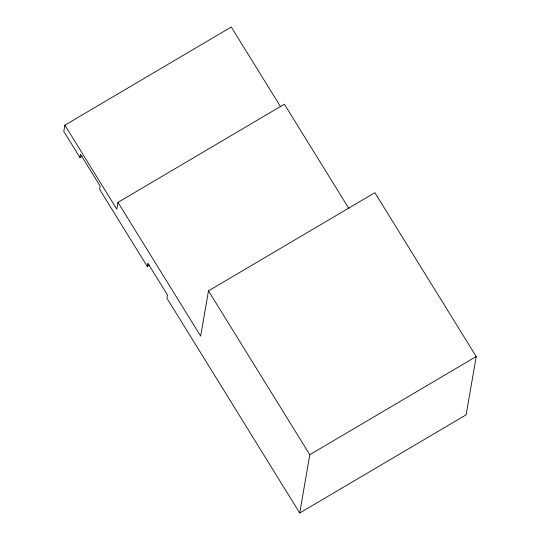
<?xml version="1.0" encoding="UTF-8"?>
<svg xmlns="http://www.w3.org/2000/svg" width="540" height="540" viewBox="0 0 540 540"><rect width="100%" height="100%" fill="white"/><g stroke="black" fill="none" stroke-linecap="round" stroke-linejoin="round"><path stroke-width="0.81" d="M280.571 106.711L231.282 27L64.868 125.179L63.788 131.429L79.907 157.491L82.067 156.215M79.907 157.491L80.467 154.251L100.163 186.111L99.603 189.344L147.218 266.348L149.378 265.079M348.948 208.622L284.378 104.2L117.97 202.379L116.795 209.156L64.868 125.179M147.218 266.348L147.778 263.115L167.474 294.968L166.914 298.208L299.727 513L466.142 414.821L476.213 356.542L374.895 192.692L208.481 290.871L200.664 336.123L117.97 202.379M299.727 513L309.798 454.721L208.481 290.871M309.798 454.721L476.213 356.542"/></g></svg>
